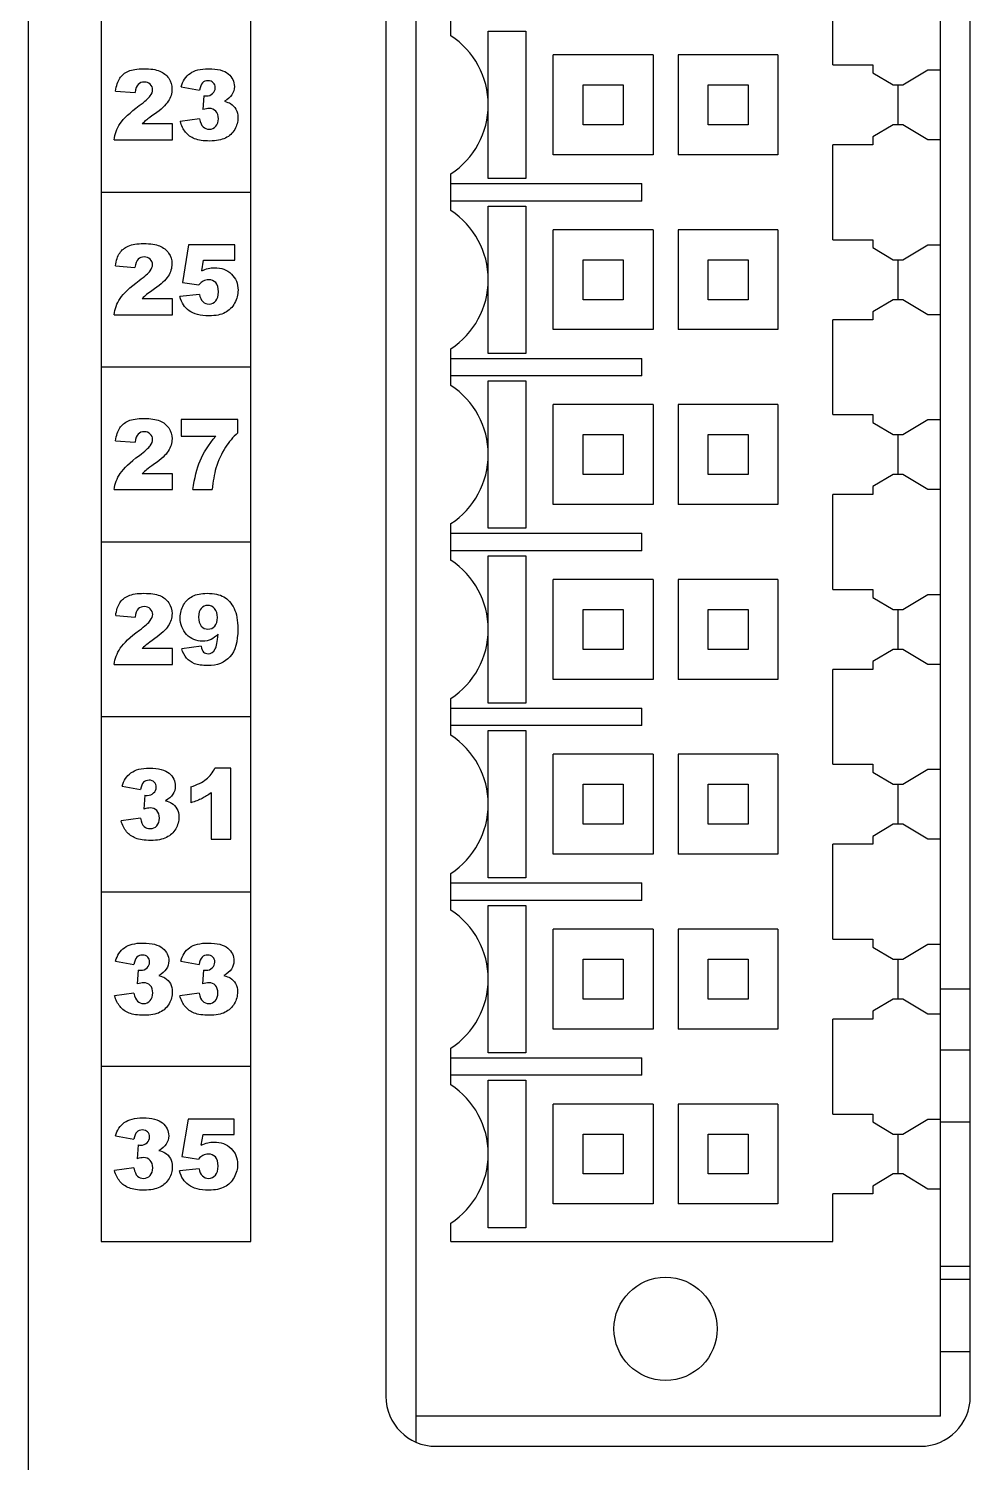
# Model space of a CAD drawing. Header units: millimetres. Extents: x 97 to 129, y 34 to 164.
# Drawn here: x 96.55 to 115.4, y 48.4 to 77.1 of the extents above; entities that cross this region are included whole.
import ezdxf

# ---------------------------------------------------------------- set-up
doc = ezdxf.new("R2010")
doc.units = ezdxf.units.MM
doc.header["$LTSCALE"] = 16.335
doc.layers.get('0').update_dxf_attribs({"linetype": 'CONTINUOUS'})

msp = doc.modelspace()

# ---------------------------------------------------------------- linework, layer by layer
at = {"linetype": 'Continuous'}
for p, q in [((96.551, 39.575), (96.551, 125.475)), ((104.301, 119.325), (104.301, 49.325)), ((114.801, 49.325), (114.801, 119.325)), ((103.701, 118.925), (103.701, 49.725)), ((115.401, 49.725), (115.401, 118.925)), ((98.001, 115.825), (98.001, 52.825)), ((101.001, 52.825), (101.001, 115.825)), ((112.651, 76.375), (112.651, 78.275)), ((105.001, 76.957), (105.001, 77.692)), ((105.751, 77.05), (106.503, 77.05)), ((105.751, 75.579), (105.751, 77.05)), ((106.503, 77.05), (106.503, 74.1)), ((109.051, 76.575), (107.051, 76.575)), ((107.051, 74.575), (107.051, 76.575)), ((109.051, 76.575), (109.051, 74.575)), ((111.551, 76.575), (109.551, 76.575)), ((109.551, 76.575), (109.551, 74.575)), ((111.551, 76.575), (111.551, 74.575)), ((112.651, 76.375), (113.451, 76.375)), ((113.451, 76.375), (113.451, 76.217)), ((113.451, 76.217), (113.854, 75.975)), ((114.051, 75.975), (114.551, 76.275)), ((114.551, 76.275), (114.801, 76.275)), ((98.291, 75.851), (98.68, 75.82)), ((99.605, 75.936), (99.972, 75.87)), ((107.651, 75.975), (108.451, 75.975)), ((107.651, 75.175), (107.651, 75.975)), ((108.451, 75.975), (108.451, 75.175)), ((110.151, 75.975), (110.951, 75.975)), ((110.151, 75.175), (110.151, 75.975)), ((110.951, 75.975), (110.951, 75.175)), ((113.854, 75.975), (114.051, 75.975)), ((113.951, 75.975), (113.951, 75.175)), ((100.056, 75.757), (100.036, 75.479)), ((105.751, 74.1), (105.751, 75.571)), ((99.429, 75.192), (98.822, 75.192)), ((99.429, 74.875), (99.429, 75.192)), ((99.972, 75.296), (99.584, 75.244)), ((108.451, 75.175), (107.651, 75.175)), ((110.951, 75.175), (110.151, 75.175)), ((113.854, 75.175), (113.451, 74.933)), ((113.451, 74.933), (113.451, 74.775)), ((114.051, 75.175), (113.854, 75.175)), ((114.551, 74.874), (114.051, 75.175)), ((98.262, 74.875), (99.429, 74.875)), ((113.451, 74.775), (112.651, 74.775)), ((112.651, 72.875), (112.651, 74.775)), ((114.801, 74.874), (114.551, 74.874)), ((109.051, 74.575), (107.051, 74.575)), ((111.551, 74.575), (109.551, 74.575)), ((105.001, 73.457), (105.001, 74.192)), ((106.503, 74.1), (105.751, 74.1)), ((98.001, 73.825), (101.001, 73.825)), ((105.001, 74), (108.826, 74)), ((108.826, 73.65), (108.826, 74)), ((108.826, 73.65), (105.001, 73.65)), ((105.751, 73.55), (106.503, 73.55)), ((105.751, 72.079), (105.751, 73.55)), ((106.503, 73.55), (106.503, 70.6)), ((109.051, 73.075), (107.051, 73.075)), ((107.051, 71.075), (107.051, 73.075)), ((109.051, 73.075), (109.051, 71.075)), ((111.551, 73.075), (109.551, 73.075)), ((109.551, 73.075), (109.551, 71.075)), ((111.551, 73.075), (111.551, 71.075)), ((99.751, 72.775), (99.628, 72.022)), ((100.675, 72.775), (99.751, 72.775)), ((100.675, 72.464), (100.675, 72.775)), ((112.651, 72.875), (113.451, 72.875)), ((113.451, 72.875), (113.451, 72.717)), ((113.451, 72.717), (113.854, 72.475)), ((114.051, 72.475), (114.551, 72.775)), ((114.551, 72.775), (114.801, 72.775)), ((98.289, 72.351), (98.679, 72.32)), ((100.016, 72.254), (100.049, 72.464)), ((100.049, 72.464), (100.675, 72.464)), ((107.651, 72.475), (108.451, 72.475)), ((107.651, 71.675), (107.651, 72.475)), ((108.451, 72.475), (108.451, 71.675)), ((110.151, 72.475), (110.951, 72.475)), ((110.151, 71.675), (110.151, 72.475)), ((110.951, 72.475), (110.951, 71.675)), ((113.854, 72.475), (114.051, 72.475)), ((113.951, 72.475), (113.951, 71.675)), ((105.751, 70.6), (105.751, 72.071)), ((99.971, 71.78), (99.578, 71.737)), ((99.628, 72.022), (99.96, 71.974)), ((99.428, 71.692), (98.82, 71.692)), ((99.428, 71.375), (99.428, 71.692)), ((108.451, 71.675), (107.651, 71.675)), ((110.951, 71.675), (110.151, 71.675)), ((113.854, 71.675), (113.451, 71.433)), ((114.051, 71.675), (113.854, 71.675)), ((114.551, 71.374), (114.051, 71.675)), ((98.261, 71.375), (99.428, 71.375)), ((113.451, 71.275), (112.651, 71.275)), ((112.651, 69.375), (112.651, 71.275)), ((113.451, 71.433), (113.451, 71.275)), ((114.801, 71.374), (114.551, 71.374)), ((109.051, 71.075), (107.051, 71.075)), ((111.551, 71.075), (109.551, 71.075)), ((105.001, 69.957), (105.001, 70.692)), ((106.503, 70.6), (105.751, 70.6)), ((101.001, 70.325), (98.001, 70.325)), ((105.001, 70.5), (108.826, 70.5)), ((108.826, 70.15), (108.826, 70.5)), ((108.826, 70.15), (105.001, 70.15)), ((105.751, 70.05), (106.503, 70.05)), ((105.751, 68.579), (105.751, 70.05)), ((106.503, 70.05), (106.503, 67.1)), ((109.051, 69.575), (107.051, 69.575)), ((107.051, 67.575), (107.051, 69.575)), ((109.051, 69.575), (109.051, 67.575)), ((111.551, 69.575), (109.551, 69.575)), ((109.551, 69.575), (109.551, 67.575)), ((111.551, 69.575), (111.551, 67.575)), ((100.739, 69.275), (99.603, 69.275)), ((99.603, 69.275), (99.603, 68.946)), ((100.739, 69.012), (100.739, 69.275)), ((112.651, 69.375), (113.451, 69.375)), ((113.451, 69.375), (113.451, 69.217)), ((113.451, 69.217), (113.854, 68.975)), ((114.051, 68.975), (114.551, 69.275)), ((114.551, 69.275), (114.801, 69.275)), ((99.603, 68.946), (100.295, 68.946)), ((107.651, 68.975), (108.451, 68.975)), ((107.651, 68.175), (107.651, 68.975)), ((108.451, 68.975), (108.451, 68.175)), ((110.151, 68.975), (110.951, 68.975)), ((110.151, 68.175), (110.151, 68.975)), ((110.951, 68.975), (110.951, 68.175)), ((113.854, 68.975), (114.051, 68.975)), ((113.951, 68.975), (113.951, 68.175)), ((98.292, 68.851), (98.682, 68.82)), ((105.751, 67.1), (105.751, 68.571)), ((99.431, 68.192), (98.823, 68.192)), ((99.431, 67.875), (99.431, 68.192)), ((108.451, 68.175), (107.651, 68.175)), ((110.951, 68.175), (110.151, 68.175)), ((113.854, 68.175), (113.451, 67.933)), ((114.051, 68.175), (113.854, 68.175)), ((114.551, 67.874), (114.051, 68.175)), ((98.264, 67.875), (99.431, 67.875)), ((99.839, 67.875), (100.227, 67.875)), ((113.451, 67.775), (112.651, 67.775)), ((112.651, 65.875), (112.651, 67.775)), ((113.451, 67.933), (113.451, 67.775)), ((114.801, 67.874), (114.551, 67.874)), ((109.051, 67.575), (107.051, 67.575)), ((111.551, 67.575), (109.551, 67.575)), ((105.001, 66.457), (105.001, 67.192)), ((105.001, 67), (108.826, 67)), ((106.503, 67.1), (105.751, 67.1)), ((108.826, 66.65), (108.826, 67)), ((98.001, 66.825), (101.001, 66.825)), ((108.826, 66.65), (105.001, 66.65)), ((105.751, 66.55), (106.503, 66.55)), ((105.751, 65.079), (105.751, 66.55)), ((106.503, 66.55), (106.503, 63.6)), ((109.051, 66.075), (107.051, 66.075)), ((107.051, 64.075), (107.051, 66.075)), ((109.051, 66.075), (109.051, 64.075)), ((111.551, 66.075), (109.551, 66.075)), ((109.551, 66.075), (109.551, 64.075)), ((111.551, 66.075), (111.551, 64.075)), ((112.651, 65.875), (113.451, 65.875)), ((113.451, 65.875), (113.451, 65.717)), ((113.451, 65.717), (113.854, 65.475)), ((114.051, 65.475), (114.551, 65.775)), ((114.551, 65.775), (114.801, 65.775)), ((107.651, 65.475), (108.451, 65.475)), ((107.651, 64.675), (107.651, 65.475)), ((108.451, 65.475), (108.451, 64.675)), ((110.151, 65.475), (110.951, 65.475)), ((110.151, 64.675), (110.151, 65.475)), ((110.951, 65.475), (110.951, 64.675)), ((113.854, 65.475), (114.051, 65.475)), ((113.951, 65.475), (113.951, 64.675)), ((98.293, 65.351), (98.682, 65.32)), ((105.751, 63.6), (105.751, 65.071)), ((99.431, 64.692), (98.824, 64.692)), ((99.431, 64.375), (99.431, 64.692)), ((100.001, 64.737), (99.614, 64.689)), ((108.451, 64.675), (107.651, 64.675)), ((110.951, 64.675), (110.151, 64.675)), ((113.854, 64.675), (113.451, 64.433)), ((114.051, 64.675), (113.854, 64.675)), ((114.551, 64.374), (114.051, 64.675)), ((98.264, 64.375), (99.431, 64.375)), ((113.451, 64.433), (113.451, 64.275)), ((114.801, 64.374), (114.551, 64.374)), ((109.051, 64.075), (107.051, 64.075)), ((111.551, 64.075), (109.551, 64.075)), ((113.451, 64.275), (112.651, 64.275)), ((112.651, 62.375), (112.651, 64.275)), ((105.001, 62.957), (105.001, 63.692)), ((105.001, 63.5), (108.826, 63.5)), ((106.503, 63.6), (105.751, 63.6)), ((108.826, 63.15), (108.826, 63.5)), ((101.001, 63.325), (98.001, 63.325)), ((108.826, 63.15), (105.001, 63.15)), ((105.751, 63.05), (106.503, 63.05)), ((105.751, 61.579), (105.751, 63.05)), ((106.503, 63.05), (106.503, 60.1)), ((109.051, 62.575), (107.051, 62.575)), ((107.051, 60.575), (107.051, 62.575)), ((109.051, 62.575), (109.051, 60.575)), ((111.551, 62.575), (109.551, 62.575)), ((109.551, 62.575), (109.551, 60.575)), ((111.551, 62.575), (111.551, 60.575)), ((100.6, 62.298), (100.278, 62.298)), ((100.6, 60.875), (100.6, 62.298)), ((112.651, 62.375), (113.451, 62.375)), ((113.451, 62.375), (113.451, 62.217)), ((114.051, 61.975), (114.551, 62.275)), ((114.551, 62.275), (114.801, 62.275)), ((113.451, 62.217), (113.854, 61.975)), ((98.423, 61.936), (98.791, 61.87)), ((98.875, 61.757), (98.855, 61.479)), ((99.798, 61.923), (99.798, 61.604)), ((100.206, 61.808), (100.206, 60.875)), ((107.651, 61.975), (108.451, 61.975)), ((107.651, 61.175), (107.651, 61.975)), ((108.451, 61.975), (108.451, 61.175)), ((110.151, 61.975), (110.951, 61.975)), ((110.151, 61.175), (110.151, 61.975)), ((110.951, 61.975), (110.951, 61.175)), ((113.854, 61.975), (114.051, 61.975)), ((113.951, 61.975), (113.951, 61.175)), ((105.751, 60.1), (105.751, 61.571)), ((98.791, 61.296), (98.402, 61.244)), ((108.451, 61.175), (107.651, 61.175)), ((110.951, 61.175), (110.151, 61.175)), ((113.854, 61.175), (113.451, 60.933)), ((114.051, 61.175), (113.854, 61.175)), ((114.551, 60.874), (114.051, 61.175)), ((100.206, 60.875), (100.6, 60.875)), ((113.451, 60.933), (113.451, 60.775)), ((114.801, 60.874), (114.551, 60.874)), ((109.051, 60.575), (107.051, 60.575)), ((111.551, 60.575), (109.551, 60.575)), ((113.451, 60.775), (112.651, 60.775)), ((112.651, 58.875), (112.651, 60.775)), ((105.001, 59.457), (105.001, 60.192)), ((105.001, 60), (108.826, 60)), ((106.503, 60.1), (105.751, 60.1)), ((108.826, 59.65), (108.826, 60)), ((98.001, 59.825), (101.001, 59.825)), ((108.826, 59.65), (105.001, 59.65)), ((105.751, 59.55), (106.503, 59.55)), ((105.751, 58.079), (105.751, 59.55)), ((106.503, 59.55), (106.503, 56.6)), ((109.051, 59.075), (107.051, 59.075)), ((107.051, 57.075), (107.051, 59.075)), ((109.051, 59.075), (109.051, 57.075)), ((111.551, 59.075), (109.551, 59.075)), ((109.551, 59.075), (109.551, 57.075)), ((111.551, 59.075), (111.551, 57.075)), ((112.651, 58.875), (113.451, 58.875)), ((113.451, 58.875), (113.451, 58.717)), ((113.451, 58.717), (113.854, 58.475)), ((114.051, 58.475), (114.551, 58.775)), ((114.551, 58.775), (114.801, 58.775)), ((98.292, 58.436), (98.659, 58.37)), ((98.743, 58.257), (98.723, 57.979)), ((99.596, 58.436), (99.964, 58.37)), ((100.048, 58.257), (100.028, 57.979)), ((107.651, 58.475), (108.451, 58.475)), ((107.651, 57.675), (107.651, 58.475)), ((108.451, 58.475), (108.451, 57.675)), ((110.151, 58.475), (110.951, 58.475)), ((110.151, 57.675), (110.151, 58.475)), ((110.951, 58.475), (110.951, 57.675)), ((113.854, 58.475), (114.051, 58.475)), ((113.951, 58.475), (113.951, 57.675)), ((105.751, 56.6), (105.751, 58.071)), ((98.659, 57.796), (98.271, 57.744)), ((99.964, 57.796), (99.575, 57.744)), ((115.401, 57.875), (114.801, 57.875)), ((115.401, 57.875), (114.801, 57.875)), ((108.451, 57.675), (107.651, 57.675)), ((110.951, 57.675), (110.151, 57.675)), ((113.854, 57.675), (113.451, 57.433)), ((113.451, 57.433), (113.451, 57.275)), ((114.051, 57.675), (113.854, 57.675)), ((114.551, 57.374), (114.051, 57.675)), ((113.451, 57.275), (112.651, 57.275)), ((112.651, 55.375), (112.651, 57.275)), ((114.801, 57.374), (114.551, 57.374)), ((109.051, 57.075), (107.051, 57.075)), ((111.551, 57.075), (109.551, 57.075)), ((105.001, 55.957), (105.001, 56.692)), ((106.503, 56.6), (105.751, 56.6)), ((114.801, 56.661), (115.401, 56.661)), ((101.001, 56.325), (98.001, 56.325)), ((105.001, 56.5), (108.826, 56.5)), ((108.826, 56.15), (108.826, 56.5)), ((108.826, 56.15), (105.001, 56.15)), ((105.751, 56.05), (106.503, 56.05)), ((105.751, 54.579), (105.751, 56.05)), ((106.503, 56.05), (106.503, 53.1)), ((109.051, 55.575), (107.051, 55.575)), ((107.051, 53.575), (107.051, 55.575)), ((109.051, 55.575), (109.051, 53.575)), ((111.551, 55.575), (109.551, 55.575)), ((109.551, 55.575), (109.551, 53.575)), ((111.551, 55.575), (111.551, 53.575)), ((99.743, 55.275), (99.62, 54.522)), ((100.666, 55.275), (99.743, 55.275)), ((100.666, 54.964), (100.666, 55.275)), ((112.651, 55.375), (113.451, 55.375)), ((113.451, 55.375), (113.451, 55.217)), ((113.451, 55.217), (113.854, 54.975)), ((114.051, 54.975), (114.551, 55.275)), ((114.551, 55.275), (114.801, 55.275)), ((114.801, 55.218), (115.401, 55.218)), ((98.29, 54.936), (98.658, 54.87)), ((100.007, 54.754), (100.041, 54.964)), ((100.041, 54.964), (100.666, 54.964)), ((107.651, 54.975), (108.451, 54.975)), ((107.651, 54.175), (107.651, 54.975)), ((108.451, 54.975), (108.451, 54.175)), ((110.151, 54.975), (110.951, 54.975)), ((110.151, 54.175), (110.151, 54.975)), ((110.951, 54.975), (110.951, 54.175)), ((113.854, 54.975), (114.051, 54.975)), ((113.951, 54.975), (113.951, 54.175)), ((98.742, 54.757), (98.722, 54.479)), ((105.751, 53.1), (105.751, 54.571)), ((98.658, 54.296), (98.269, 54.244)), ((99.962, 54.28), (99.569, 54.237)), ((99.62, 54.522), (99.951, 54.474)), ((108.451, 54.175), (107.651, 54.175)), ((110.951, 54.175), (110.151, 54.175)), ((113.854, 54.175), (113.451, 53.933)), ((114.051, 54.175), (113.854, 54.175)), ((114.551, 53.874), (114.051, 54.175)), ((113.451, 53.775), (112.651, 53.775)), ((112.651, 52.825), (112.651, 53.775)), ((113.451, 53.933), (113.451, 53.775)), ((114.801, 53.874), (114.551, 53.874)), ((109.051, 53.575), (107.051, 53.575)), ((111.551, 53.575), (109.551, 53.575)), ((105.001, 52.825), (105.001, 53.192)), ((106.503, 53.1), (105.751, 53.1)), ((98.001, 52.825), (101.001, 52.825)), ((105.001, 52.825), (112.651, 52.825)), ((114.801, 52.331), (115.401, 52.331)), ((115.401, 52.061), (114.801, 52.061)), ((115.401, 50.618), (114.801, 50.618)), ((114.801, 49.325), (104.301, 49.325)), ((104.301, 49.325), (104.301, 48.809)), ((104.701, 48.725), (114.401, 48.725))]:
    msp.add_line(p, q, dxfattribs=at)
msp.add_circle((109.301, 51.075), 1.033, dxfattribs=at)
for centre, radius, start, end in [((104.101, 75.575), 1.65, 303.0557, 56.9443), ((104.101, 72.075), 1.65, 303.0557, 56.9443), ((104.101, 68.575), 1.65, 303.0557, 56.9443), ((104.101, 65.075), 1.65, 303.0557, 56.9443), ((104.101, 61.575), 1.65, 303.0557, 56.9443), ((104.101, 58.075), 1.65, 303.0557, 56.9443), ((104.101, 54.575), 1.65, 303.0557, 56.9443), ((104.701, 49.725), 1, 180, 270), ((114.401, 49.725), 1, 270, 360)]:
    msp.add_arc(centre, radius, start, end, dxfattribs=at)
for points in [[(98.291, 75.851), (98.306, 75.96), (98.334, 76.046), (98.374, 76.108)], [(98.374, 76.108), (98.415, 76.169), (98.472, 76.216), (98.547, 76.249)], [(98.547, 76.249), (98.621, 76.281), (98.723, 76.298), (98.855, 76.298)], [(98.855, 76.298), (98.992, 76.298), (99.098, 76.282), (99.174, 76.251)], [(99.174, 76.251), (99.25, 76.22), (99.31, 76.172), (99.354, 76.107)], [(99.354, 76.107), (99.398, 76.042), (99.42, 75.971), (99.42, 75.891)], [(99.605, 75.936), (99.635, 76.052), (99.694, 76.142), (99.781, 76.204)], [(99.781, 76.204), (99.867, 76.267), (99.991, 76.298), (100.15, 76.298)], [(100.142, 76.057), (100.097, 76.057), (100.059, 76.042), (100.031, 76.015)], [(100.247, 76.018), (100.222, 76.043), (100.186, 76.057), (100.142, 76.057)], [(100.15, 76.298), (100.332, 76.298), (100.464, 76.264), (100.546, 76.196)], [(100.546, 76.196), (100.628, 76.127), (100.669, 76.042), (100.669, 75.939)], [(98.744, 75.985), (98.712, 75.954), (98.691, 75.898), (98.68, 75.82)], [(98.866, 76.032), (98.816, 76.032), (98.775, 76.016), (98.744, 75.985)], [(98.984, 75.986), (98.953, 76.017), (98.913, 76.032), (98.866, 76.032)], [(99.032, 75.877), (99.032, 75.919), (99.016, 75.956), (98.984, 75.986)], [(98.984, 75.752), (99.016, 75.796), (99.032, 75.837), (99.032, 75.877)], [(99.42, 75.891), (99.42, 75.805), (99.394, 75.723), (99.344, 75.646)], [(100.031, 76.015), (100.002, 75.987), (99.982, 75.938), (99.972, 75.87)], [(100.107, 75.752), (100.158, 75.752), (100.2, 75.768), (100.234, 75.801)], [(100.234, 75.801), (100.269, 75.833), (100.286, 75.872), (100.286, 75.916)], [(100.286, 75.916), (100.286, 75.958), (100.272, 75.993), (100.247, 76.018)], [(100.619, 75.775), (100.586, 75.725), (100.536, 75.682), (100.469, 75.646)], [(100.669, 75.939), (100.669, 75.878), (100.651, 75.824), (100.619, 75.775)], [(98.383, 75.199), (98.451, 75.3), (98.578, 75.421), (98.765, 75.559)], [(98.765, 75.559), (98.879, 75.643), (98.952, 75.708), (98.984, 75.752)], [(99.344, 75.646), (99.294, 75.568), (99.204, 75.483), (99.072, 75.39)], [(100.163, 75.502), (100.132, 75.502), (100.09, 75.494), (100.036, 75.479)], [(100.056, 75.757), (100.078, 75.753), (100.095, 75.752), (100.107, 75.752)], [(100.298, 75.448), (100.265, 75.484), (100.22, 75.502), (100.163, 75.502)], [(100.469, 75.646), (100.523, 75.633), (100.565, 75.617), (100.593, 75.599)], [(100.593, 75.599), (100.639, 75.571), (100.675, 75.533), (100.701, 75.486)], [(100.701, 75.486), (100.727, 75.439), (100.74, 75.384), (100.74, 75.319)], [(98.262, 74.875), (98.275, 74.989), (98.316, 75.098), (98.383, 75.199)], [(98.915, 75.276), (98.888, 75.255), (98.857, 75.226), (98.822, 75.192)], [(99.072, 75.39), (98.994, 75.336), (98.941, 75.298), (98.915, 75.276)], [(99.693, 75.026), (99.645, 75.084), (99.609, 75.156), (99.584, 75.244)], [(99.972, 75.296), (99.988, 75.217), (100.011, 75.163), (100.043, 75.132)], [(100.296, 75.145), (100.331, 75.183), (100.349, 75.234), (100.349, 75.298)], [(100.349, 75.298), (100.349, 75.363), (100.332, 75.412), (100.298, 75.448)], [(100.74, 75.319), (100.74, 75.236), (100.718, 75.158), (100.676, 75.084)], [(99.874, 74.896), (99.801, 74.925), (99.74, 74.969), (99.693, 75.026)], [(100.043, 75.132), (100.076, 75.102), (100.117, 75.087), (100.166, 75.087)], [(100.166, 75.087), (100.218, 75.087), (100.262, 75.107), (100.296, 75.145)], [(100.492, 74.911), (100.412, 74.872), (100.306, 74.851), (100.176, 74.851)], [(100.676, 75.084), (100.633, 75.009), (100.572, 74.951), (100.492, 74.911)], [(100.176, 74.851), (100.048, 74.851), (99.948, 74.866), (99.874, 74.896)], [(98.289, 72.351), (98.305, 72.46), (98.332, 72.546), (98.373, 72.608)], [(98.373, 72.608), (98.413, 72.669), (98.471, 72.716), (98.545, 72.749)], [(98.545, 72.749), (98.62, 72.781), (98.722, 72.798), (98.854, 72.798)], [(98.854, 72.798), (98.99, 72.798), (99.096, 72.782), (99.172, 72.751)], [(99.172, 72.751), (99.249, 72.72), (99.308, 72.672), (99.352, 72.607)], [(99.352, 72.607), (99.396, 72.542), (99.418, 72.471), (99.418, 72.391)], [(98.742, 72.485), (98.71, 72.454), (98.689, 72.398), (98.679, 72.32)], [(98.864, 72.532), (98.815, 72.532), (98.773, 72.516), (98.742, 72.485)], [(98.983, 72.486), (98.951, 72.517), (98.912, 72.532), (98.864, 72.532)], [(98.982, 72.252), (99.014, 72.296), (99.03, 72.337), (99.03, 72.377)], [(99.03, 72.377), (99.03, 72.419), (99.014, 72.456), (98.983, 72.486)], [(99.418, 72.391), (99.418, 72.305), (99.392, 72.223), (99.343, 72.146)], [(100.144, 72.299), (100.186, 72.309), (100.228, 72.315), (100.27, 72.315)], [(100.27, 72.315), (100.409, 72.315), (100.523, 72.272), (100.61, 72.188)], [(98.382, 71.699), (98.45, 71.8), (98.577, 71.921), (98.764, 72.059)], [(98.764, 72.059), (98.878, 72.143), (98.95, 72.208), (98.982, 72.252)], [(99.343, 72.146), (99.293, 72.068), (99.202, 71.983), (99.07, 71.89)], [(100.045, 72.047), (100.019, 72.033), (99.99, 72.009), (99.96, 71.974)], [(100.016, 72.254), (100.059, 72.274), (100.102, 72.289), (100.144, 72.299)], [(100.154, 72.075), (100.116, 72.075), (100.08, 72.065), (100.045, 72.047)], [(100.296, 72.016), (100.26, 72.054), (100.214, 72.075), (100.154, 72.075)], [(100.61, 72.188), (100.698, 72.103), (100.742, 71.996), (100.742, 71.868)], [(98.913, 71.776), (98.886, 71.755), (98.856, 71.726), (98.82, 71.692)], [(99.07, 71.89), (98.992, 71.836), (98.94, 71.798), (98.913, 71.776)], [(99.971, 71.78), (99.981, 71.717), (100.003, 71.669), (100.038, 71.636)], [(100.35, 71.833), (100.35, 71.916), (100.332, 71.977), (100.296, 72.016)], [(100.297, 71.649), (100.332, 71.69), (100.35, 71.751), (100.35, 71.833)], [(100.742, 71.868), (100.742, 71.778), (100.719, 71.691), (100.674, 71.607)], [(98.261, 71.375), (98.274, 71.489), (98.314, 71.598), (98.382, 71.699)], [(99.649, 71.573), (99.621, 71.617), (99.597, 71.672), (99.578, 71.737)], [(99.761, 71.455), (99.715, 71.489), (99.678, 71.529), (99.649, 71.573)], [(99.929, 71.377), (99.863, 71.394), (99.807, 71.42), (99.761, 71.455)], [(100.038, 71.636), (100.072, 71.604), (100.114, 71.587), (100.163, 71.587)], [(100.163, 71.587), (100.216, 71.587), (100.261, 71.608), (100.297, 71.649)], [(100.674, 71.607), (100.629, 71.523), (100.565, 71.46), (100.483, 71.417)], [(100.167, 71.351), (100.074, 71.351), (99.995, 71.36), (99.929, 71.377)], [(100.483, 71.417), (100.401, 71.373), (100.295, 71.351), (100.167, 71.351)], [(98.376, 69.108), (98.416, 69.169), (98.474, 69.216), (98.548, 69.249)], [(98.548, 69.249), (98.623, 69.281), (98.725, 69.298), (98.857, 69.298)], [(98.857, 69.298), (98.993, 69.298), (99.099, 69.282), (99.175, 69.251)], [(99.175, 69.251), (99.252, 69.22), (99.311, 69.172), (99.355, 69.107)], [(98.292, 68.851), (98.307, 68.96), (98.335, 69.046), (98.376, 69.108)], [(98.745, 68.985), (98.713, 68.954), (98.692, 68.898), (98.682, 68.82)], [(98.867, 69.032), (98.817, 69.032), (98.776, 69.016), (98.745, 68.985)], [(98.985, 68.986), (98.954, 69.017), (98.915, 69.032), (98.867, 69.032)], [(99.033, 68.877), (99.033, 68.919), (99.017, 68.956), (98.985, 68.986)], [(98.985, 68.752), (99.017, 68.796), (99.033, 68.837), (99.033, 68.877)], [(99.421, 68.891), (99.421, 68.805), (99.395, 68.723), (99.346, 68.646)], [(99.355, 69.107), (99.399, 69.042), (99.421, 68.971), (99.421, 68.891)], [(99.983, 68.45), (100.048, 68.604), (100.152, 68.769), (100.295, 68.946)], [(100.739, 69.012), (100.64, 68.922), (100.557, 68.826), (100.492, 68.722)], [(98.767, 68.559), (98.88, 68.643), (98.953, 68.708), (98.985, 68.752)], [(99.346, 68.646), (99.296, 68.568), (99.205, 68.483), (99.073, 68.39)], [(100.492, 68.722), (100.411, 68.596), (100.347, 68.456), (100.301, 68.302)], [(98.385, 68.199), (98.453, 68.3), (98.58, 68.421), (98.767, 68.559)], [(99.073, 68.39), (98.995, 68.336), (98.943, 68.298), (98.916, 68.276)], [(99.839, 67.875), (99.87, 68.103), (99.918, 68.295), (99.983, 68.45)], [(100.301, 68.302), (100.264, 68.181), (100.239, 68.039), (100.227, 67.875)], [(98.264, 67.875), (98.277, 67.989), (98.317, 68.098), (98.385, 68.199)], [(98.916, 68.276), (98.889, 68.255), (98.858, 68.226), (98.823, 68.192)], [(98.376, 65.608), (98.417, 65.669), (98.474, 65.716), (98.549, 65.749)], [(98.549, 65.749), (98.623, 65.781), (98.725, 65.798), (98.857, 65.798)], [(98.857, 65.798), (98.994, 65.798), (99.1, 65.782), (99.176, 65.751)], [(99.176, 65.751), (99.252, 65.72), (99.312, 65.672), (99.356, 65.607)], [(99.651, 65.566), (99.695, 65.643), (99.755, 65.7), (99.832, 65.739)], [(99.832, 65.739), (99.908, 65.778), (100.006, 65.798), (100.122, 65.798)], [(100.122, 65.798), (100.262, 65.798), (100.375, 65.774), (100.459, 65.726)], [(100.459, 65.726), (100.544, 65.678), (100.611, 65.602), (100.662, 65.497)], [(98.293, 65.351), (98.308, 65.46), (98.336, 65.546), (98.376, 65.608)], [(98.746, 65.485), (98.714, 65.454), (98.693, 65.398), (98.682, 65.32)], [(98.868, 65.532), (98.818, 65.532), (98.777, 65.516), (98.746, 65.485)], [(98.986, 65.486), (98.954, 65.517), (98.915, 65.532), (98.868, 65.532)], [(99.034, 65.377), (99.034, 65.419), (99.017, 65.456), (98.986, 65.486)], [(99.356, 65.607), (99.399, 65.542), (99.421, 65.471), (99.421, 65.391)], [(99.585, 65.312), (99.585, 65.405), (99.607, 65.49), (99.651, 65.566)], [(100.005, 65.497), (99.971, 65.458), (99.954, 65.4), (99.954, 65.323)], [(100.134, 65.556), (100.082, 65.556), (100.039, 65.536), (100.005, 65.497)], [(100.273, 65.491), (100.235, 65.534), (100.188, 65.556), (100.134, 65.556)], [(100.331, 65.313), (100.331, 65.389), (100.311, 65.448), (100.273, 65.491)], [(100.662, 65.497), (100.713, 65.392), (100.738, 65.254), (100.738, 65.082)], [(98.767, 65.059), (98.881, 65.143), (98.953, 65.208), (98.986, 65.252)], [(98.986, 65.252), (99.017, 65.296), (99.034, 65.337), (99.034, 65.377)], [(99.346, 65.146), (99.296, 65.068), (99.206, 64.983), (99.074, 64.89)], [(99.421, 65.391), (99.421, 65.305), (99.396, 65.223), (99.346, 65.146)], [(99.713, 64.974), (99.628, 65.063), (99.585, 65.176), (99.585, 65.312)], [(99.954, 65.323), (99.954, 65.245), (99.972, 65.184), (100.007, 65.143)], [(100.007, 65.143), (100.042, 65.101), (100.086, 65.081), (100.14, 65.081)], [(100.14, 65.081), (100.194, 65.081), (100.24, 65.101), (100.276, 65.141)], [(100.276, 65.141), (100.312, 65.181), (100.331, 65.239), (100.331, 65.313)], [(98.385, 64.699), (98.453, 64.8), (98.58, 64.921), (98.767, 65.059)], [(99.074, 64.89), (98.996, 64.836), (98.943, 64.798), (98.916, 64.776)], [(100.032, 64.841), (99.906, 64.841), (99.8, 64.884), (99.713, 64.974)], [(100.202, 64.874), (100.152, 64.851), (100.096, 64.841), (100.032, 64.841)], [(100.345, 64.979), (100.298, 64.931), (100.25, 64.896), (100.202, 64.874)], [(100.287, 64.684), (100.312, 64.73), (100.332, 64.828), (100.345, 64.979)], [(100.738, 65.082), (100.738, 64.829), (100.685, 64.644), (100.579, 64.527)], [(98.264, 64.375), (98.277, 64.489), (98.317, 64.598), (98.385, 64.699)], [(98.916, 64.776), (98.89, 64.755), (98.859, 64.726), (98.824, 64.692)], [(99.712, 64.502), (99.67, 64.552), (99.637, 64.614), (99.614, 64.689)], [(100.001, 64.737), (100.011, 64.683), (100.028, 64.645), (100.052, 64.622)], [(100.052, 64.622), (100.077, 64.6), (100.106, 64.589), (100.141, 64.589)], [(100.141, 64.589), (100.204, 64.589), (100.252, 64.621), (100.287, 64.684)], [(99.873, 64.389), (99.808, 64.415), (99.755, 64.453), (99.712, 64.502)], [(100.137, 64.351), (100.025, 64.351), (99.937, 64.364), (99.873, 64.389)], [(100.579, 64.527), (100.472, 64.409), (100.325, 64.351), (100.137, 64.351)], [(98.599, 62.204), (98.686, 62.267), (98.809, 62.298), (98.969, 62.298)], [(98.969, 62.298), (99.151, 62.298), (99.283, 62.264), (99.365, 62.196)], [(100.106, 62.077), (100.179, 62.136), (100.236, 62.211), (100.278, 62.298)], [(98.423, 61.936), (98.454, 62.052), (98.512, 62.142), (98.599, 62.204)], [(98.849, 62.015), (98.821, 61.987), (98.801, 61.938), (98.791, 61.87)], [(98.961, 62.057), (98.915, 62.057), (98.878, 62.042), (98.849, 62.015)], [(99.066, 62.018), (99.04, 62.043), (99.005, 62.057), (98.961, 62.057)], [(99.104, 61.916), (99.104, 61.958), (99.091, 61.993), (99.066, 62.018)], [(99.365, 62.196), (99.446, 62.127), (99.487, 62.042), (99.487, 61.939)], [(99.798, 61.923), (99.929, 61.965), (100.033, 62.017), (100.106, 62.077)], [(98.875, 61.757), (98.896, 61.753), (98.913, 61.752), (98.926, 61.752)], [(98.926, 61.752), (98.976, 61.752), (99.018, 61.768), (99.053, 61.801)], [(99.053, 61.801), (99.087, 61.833), (99.104, 61.872), (99.104, 61.916)], [(99.438, 61.775), (99.404, 61.725), (99.355, 61.682), (99.288, 61.646)], [(99.487, 61.939), (99.487, 61.878), (99.47, 61.824), (99.438, 61.775)], [(100.206, 61.808), (100.142, 61.759), (100.08, 61.72), (100.021, 61.69)], [(98.981, 61.502), (98.951, 61.502), (98.909, 61.494), (98.855, 61.479)], [(99.117, 61.448), (99.083, 61.484), (99.038, 61.502), (98.981, 61.502)], [(99.167, 61.298), (99.167, 61.363), (99.15, 61.412), (99.117, 61.448)], [(99.288, 61.646), (99.341, 61.633), (99.383, 61.617), (99.412, 61.599)], [(99.412, 61.599), (99.458, 61.571), (99.494, 61.533), (99.52, 61.486)], [(99.52, 61.486), (99.546, 61.439), (99.559, 61.384), (99.559, 61.319)], [(100.021, 61.69), (99.962, 61.66), (99.887, 61.631), (99.798, 61.604)], [(98.511, 61.026), (98.464, 61.084), (98.427, 61.156), (98.402, 61.244)], [(98.791, 61.296), (98.806, 61.217), (98.829, 61.163), (98.862, 61.132)], [(98.862, 61.132), (98.894, 61.102), (98.935, 61.087), (98.985, 61.087)], [(98.985, 61.087), (99.037, 61.087), (99.081, 61.107), (99.115, 61.145)], [(99.115, 61.145), (99.149, 61.183), (99.167, 61.234), (99.167, 61.298)], [(99.559, 61.319), (99.559, 61.236), (99.537, 61.158), (99.495, 61.084)], [(98.693, 60.896), (98.619, 60.925), (98.559, 60.969), (98.511, 61.026)], [(98.995, 60.851), (98.867, 60.851), (98.766, 60.866), (98.693, 60.896)], [(99.31, 60.911), (99.23, 60.872), (99.124, 60.851), (98.995, 60.851)], [(99.495, 61.084), (99.452, 61.009), (99.391, 60.951), (99.31, 60.911)], [(98.292, 58.436), (98.322, 58.552), (98.381, 58.642), (98.468, 58.704)], [(98.468, 58.704), (98.554, 58.767), (98.678, 58.798), (98.837, 58.798)], [(98.829, 58.557), (98.784, 58.557), (98.746, 58.542), (98.718, 58.515)], [(98.934, 58.518), (98.909, 58.543), (98.873, 58.557), (98.829, 58.557)], [(98.837, 58.798), (99.019, 58.798), (99.151, 58.764), (99.233, 58.696)], [(99.233, 58.696), (99.314, 58.627), (99.356, 58.542), (99.356, 58.439)], [(99.596, 58.436), (99.627, 58.552), (99.685, 58.642), (99.772, 58.704)], [(99.772, 58.704), (99.859, 58.767), (99.982, 58.798), (100.141, 58.798)], [(100.134, 58.557), (100.088, 58.557), (100.051, 58.542), (100.022, 58.515)], [(100.238, 58.518), (100.213, 58.543), (100.178, 58.557), (100.134, 58.557)], [(100.141, 58.798), (100.324, 58.798), (100.456, 58.764), (100.537, 58.696)], [(100.537, 58.696), (100.619, 58.627), (100.66, 58.542), (100.66, 58.439)], [(98.718, 58.515), (98.689, 58.487), (98.669, 58.438), (98.659, 58.37)], [(98.743, 58.257), (98.764, 58.253), (98.782, 58.252), (98.794, 58.252)], [(98.794, 58.252), (98.845, 58.252), (98.887, 58.268), (98.921, 58.301)], [(98.921, 58.301), (98.955, 58.333), (98.973, 58.372), (98.973, 58.416)], [(98.973, 58.416), (98.973, 58.458), (98.959, 58.493), (98.934, 58.518)], [(99.306, 58.275), (99.272, 58.225), (99.223, 58.182), (99.156, 58.146)], [(99.356, 58.439), (99.356, 58.378), (99.338, 58.324), (99.306, 58.275)], [(100.022, 58.515), (99.993, 58.487), (99.973, 58.438), (99.964, 58.37)], [(100.048, 58.257), (100.069, 58.253), (100.086, 58.252), (100.099, 58.252)], [(100.099, 58.252), (100.149, 58.252), (100.191, 58.268), (100.226, 58.301)], [(100.226, 58.301), (100.26, 58.333), (100.277, 58.372), (100.277, 58.416)], [(100.277, 58.416), (100.277, 58.458), (100.264, 58.493), (100.238, 58.518)], [(100.61, 58.275), (100.577, 58.225), (100.527, 58.182), (100.46, 58.146)], [(100.66, 58.439), (100.66, 58.378), (100.643, 58.324), (100.61, 58.275)], [(98.849, 58.002), (98.819, 58.002), (98.777, 57.994), (98.723, 57.979)], [(98.985, 57.948), (98.952, 57.984), (98.907, 58.002), (98.849, 58.002)], [(99.156, 58.146), (99.209, 58.133), (99.251, 58.117), (99.28, 58.099)], [(99.28, 58.099), (99.326, 58.071), (99.362, 58.033), (99.388, 57.986)], [(99.388, 57.986), (99.414, 57.939), (99.427, 57.884), (99.427, 57.819)], [(100.154, 58.002), (100.123, 58.002), (100.081, 57.994), (100.028, 57.979)], [(100.289, 57.948), (100.256, 57.984), (100.211, 58.002), (100.154, 58.002)], [(100.46, 58.146), (100.514, 58.133), (100.556, 58.117), (100.584, 58.099)], [(100.584, 58.099), (100.63, 58.071), (100.667, 58.033), (100.693, 57.986)], [(100.693, 57.986), (100.718, 57.939), (100.732, 57.884), (100.732, 57.819)], [(98.38, 57.526), (98.332, 57.584), (98.296, 57.656), (98.271, 57.744)], [(98.659, 57.796), (98.675, 57.717), (98.698, 57.663), (98.73, 57.632)], [(98.983, 57.645), (99.017, 57.683), (99.036, 57.734), (99.036, 57.798)], [(99.036, 57.798), (99.036, 57.863), (99.018, 57.912), (98.985, 57.948)], [(99.427, 57.819), (99.427, 57.736), (99.405, 57.658), (99.363, 57.584)], [(99.684, 57.526), (99.636, 57.584), (99.6, 57.656), (99.575, 57.744)], [(99.964, 57.796), (99.979, 57.717), (100.002, 57.663), (100.035, 57.632)], [(100.288, 57.645), (100.322, 57.683), (100.34, 57.734), (100.34, 57.798)], [(100.34, 57.798), (100.34, 57.863), (100.323, 57.912), (100.289, 57.948)], [(100.732, 57.819), (100.732, 57.736), (100.71, 57.658), (100.667, 57.584)], [(98.561, 57.396), (98.487, 57.425), (98.427, 57.469), (98.38, 57.526)], [(98.863, 57.351), (98.735, 57.351), (98.635, 57.366), (98.561, 57.396)], [(98.73, 57.632), (98.763, 57.602), (98.804, 57.587), (98.853, 57.587)], [(98.853, 57.587), (98.905, 57.587), (98.949, 57.607), (98.983, 57.645)], [(99.179, 57.411), (99.099, 57.372), (98.993, 57.351), (98.863, 57.351)], [(99.363, 57.584), (99.32, 57.509), (99.259, 57.451), (99.179, 57.411)], [(99.866, 57.396), (99.792, 57.425), (99.732, 57.469), (99.684, 57.526)], [(100.167, 57.351), (100.039, 57.351), (99.939, 57.366), (99.866, 57.396)], [(100.035, 57.632), (100.067, 57.602), (100.108, 57.587), (100.158, 57.587)], [(100.158, 57.587), (100.209, 57.587), (100.253, 57.607), (100.288, 57.645)], [(100.483, 57.411), (100.403, 57.372), (100.297, 57.351), (100.167, 57.351)], [(100.667, 57.584), (100.625, 57.509), (100.564, 57.451), (100.483, 57.411)], [(98.29, 54.936), (98.321, 55.052), (98.379, 55.142), (98.466, 55.204)], [(98.466, 55.204), (98.553, 55.267), (98.676, 55.298), (98.836, 55.298)], [(98.836, 55.298), (99.018, 55.298), (99.15, 55.264), (99.231, 55.196)], [(99.231, 55.196), (99.313, 55.127), (99.354, 55.042), (99.354, 54.939)], [(98.716, 55.015), (98.688, 54.987), (98.667, 54.938), (98.658, 54.87)], [(98.828, 55.057), (98.782, 55.057), (98.745, 55.042), (98.716, 55.015)], [(98.932, 55.018), (98.907, 55.043), (98.872, 55.057), (98.828, 55.057)], [(98.92, 54.801), (98.954, 54.833), (98.971, 54.872), (98.971, 54.916)], [(98.971, 54.916), (98.971, 54.958), (98.958, 54.993), (98.932, 55.018)], [(99.354, 54.939), (99.354, 54.878), (99.337, 54.824), (99.304, 54.775)], [(100.135, 54.799), (100.177, 54.809), (100.219, 54.815), (100.261, 54.815)], [(100.261, 54.815), (100.401, 54.815), (100.514, 54.772), (100.602, 54.688)], [(98.742, 54.757), (98.763, 54.753), (98.78, 54.752), (98.793, 54.752)], [(98.793, 54.752), (98.843, 54.752), (98.885, 54.768), (98.92, 54.801)], [(99.304, 54.775), (99.271, 54.725), (99.221, 54.682), (99.155, 54.646)], [(99.155, 54.646), (99.208, 54.633), (99.25, 54.617), (99.278, 54.599)], [(99.278, 54.599), (99.325, 54.571), (99.361, 54.533), (99.387, 54.486)], [(100.037, 54.547), (100.01, 54.533), (99.982, 54.509), (99.951, 54.474)], [(100.007, 54.754), (100.05, 54.774), (100.093, 54.789), (100.135, 54.799)], [(100.146, 54.575), (100.108, 54.575), (100.071, 54.565), (100.037, 54.547)], [(100.288, 54.516), (100.252, 54.554), (100.205, 54.575), (100.146, 54.575)], [(100.602, 54.688), (100.689, 54.603), (100.733, 54.496), (100.733, 54.368)], [(98.378, 54.026), (98.33, 54.084), (98.294, 54.156), (98.269, 54.244)], [(98.658, 54.296), (98.673, 54.217), (98.696, 54.163), (98.729, 54.132)], [(98.848, 54.502), (98.817, 54.502), (98.775, 54.494), (98.722, 54.479)], [(98.983, 54.448), (98.95, 54.484), (98.905, 54.502), (98.848, 54.502)], [(98.982, 54.145), (99.016, 54.183), (99.034, 54.234), (99.034, 54.298)], [(99.034, 54.298), (99.034, 54.363), (99.017, 54.412), (98.983, 54.448)], [(99.426, 54.319), (99.426, 54.236), (99.404, 54.158), (99.361, 54.084)], [(99.387, 54.486), (99.412, 54.439), (99.426, 54.384), (99.426, 54.319)], [(99.641, 54.073), (99.612, 54.117), (99.588, 54.172), (99.569, 54.237)], [(99.962, 54.28), (99.972, 54.217), (99.994, 54.169), (100.029, 54.136)], [(100.342, 54.333), (100.342, 54.416), (100.323, 54.477), (100.288, 54.516)], [(100.288, 54.149), (100.323, 54.19), (100.342, 54.251), (100.342, 54.333)], [(100.733, 54.368), (100.733, 54.278), (100.71, 54.191), (100.665, 54.107)], [(98.56, 53.896), (98.486, 53.925), (98.426, 53.969), (98.378, 54.026)], [(98.729, 54.132), (98.761, 54.102), (98.802, 54.087), (98.852, 54.087)], [(98.852, 54.087), (98.903, 54.087), (98.947, 54.107), (98.982, 54.145)], [(99.361, 54.084), (99.319, 54.009), (99.258, 53.951), (99.177, 53.911)], [(99.752, 53.955), (99.706, 53.989), (99.669, 54.029), (99.641, 54.073)], [(99.921, 53.877), (99.855, 53.894), (99.798, 53.92), (99.752, 53.955)], [(100.029, 54.136), (100.064, 54.104), (100.106, 54.087), (100.154, 54.087)], [(100.154, 54.087), (100.208, 54.087), (100.253, 54.108), (100.288, 54.149)], [(100.665, 54.107), (100.62, 54.023), (100.556, 53.96), (100.474, 53.917)], [(98.861, 53.851), (98.733, 53.851), (98.633, 53.866), (98.56, 53.896)], [(99.177, 53.911), (99.097, 53.872), (98.991, 53.851), (98.861, 53.851)], [(100.158, 53.851), (100.066, 53.851), (99.986, 53.86), (99.921, 53.877)], [(100.474, 53.917), (100.392, 53.873), (100.286, 53.851), (100.158, 53.851)]]:
    msp.add_open_spline(points, degree=3, dxfattribs=at)

doc.saveas('drawing.dxf')
